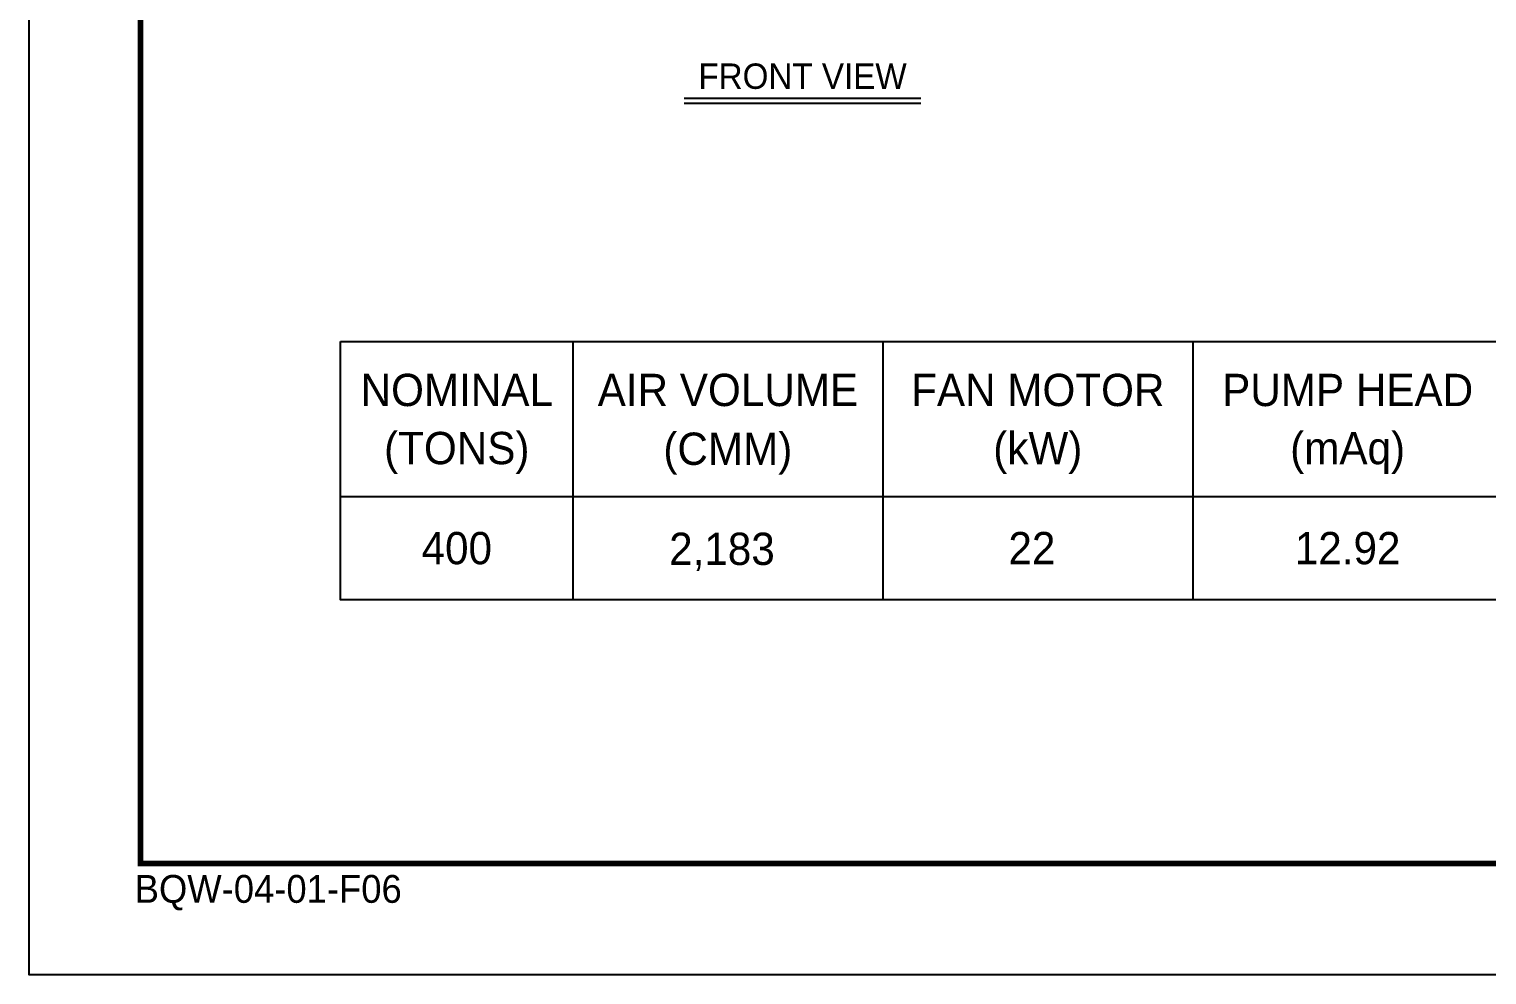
# Model space of a CAD drawing. Header units: millimetres. Extents: x 2113 to 34376, y 2901 to 25715.
# Drawn here: x 2113 to 12170, y 2901 to 9424 of the extents above; entities that cross this region are included whole.
import ezdxf
from ezdxf.enums import TextEntityAlignment as Align

# ---------------------------------------------------------------- set-up
doc = ezdxf.new("R2010")
doc.units = ezdxf.units.MM
for name, color, linetype in [('냉각탑_box', 1, 'Continuous'), ('냉각탑_form', 1, 'Continuous'), ('냉각탑_text', 3, 'Continuous')]:
    doc.layers.add(name, color=color, linetype=linetype)
doc.styles.add('돋움', font='Dotum.ttf')

# ---------------------------------------------------------------- blocks, each defined once
blk = doc.blocks.new('냉각탑form')
at = {"layer": 'Defpoints'}
blk.add_lwpolyline([(0, 297.07), (420.1, 297.07), (420.1, 0), (0, 0)], close=True, dxfattribs=at)
at = {"layer": '냉각탑_form', "const_width": 0.5}
blk.add_lwpolyline([(10, 287.07), (10, 10), (410.1, 10), (410.1, 287.07)], close=True, dxfattribs=at)
at = {"layer": '냉각탑_form', "style": '돋움'}
blk.add_text('BQW-04-01-F06', height=2.5006, dxfattribs=at).set_placement((9.48, 6.47))

msp = doc.modelspace()

# ---------------------------------------------------------------- linework, layer by layer
at = {"layer": '냉각탑_box'}
for p, q in [((6632.3, 8948.4), (8265.7, 8948.4)), ((6632.3, 8913.4), (8265.7, 8913.4)), ((5865.1, 7269.6), (5865.1, 5488)), ((8003, 7269.6), (8003, 5488)), ((10140.9, 7269.6), (10140.9, 5488)), ((4261.7, 6200.7), (23413.7, 6200.7))]:
    msp.add_line(p, q, dxfattribs=at)
msp.add_lwpolyline([(4261.7, 7269.6), (23413.7, 7269.6), (23413.7, 5488), (4261.7, 5488)], close=True, dxfattribs=at)

# ---------------------------------------------------------------- block references
at = {"layer": '냉각탑_form', "xscale": 76.7980057517581, "yscale": 76.7980057517581, "zscale": 76.7980057517581}
msp.add_blockref('냉각탑form', (2113, 2900.6), dxfattribs=at)

# ---------------------------------------------------------------- texts
at = {"layer": '냉각탑_text', "style": '돋움'}
for s, height, p in [('FRONT VIEW', 175, (7449, 9100.1)), ('NOMINAL', 222.7, (5063.4, 6935.6)), ('AIR VOLUME', 222.7, (6934.1, 6935.6)), ('FAN MOTOR', 222.7, (9072, 6935.6)), ('PUMP HEAD', 222.7, (11209.9, 6935.6)), ('(TONS)', 222.7, (5063.4, 6534.7)), ('(CMM)', 222.7, (6933.5, 6530)), ('(kW)', 222.7, (9072, 6534.7)), ('(mAq)', 222.7, (11209.9, 6534.7)), ('400', 222.7, (5063.4, 5844.4)), ('2,183 ', 222.7, (6933.5, 5839.6)), ('22 ', 222.7, (9072, 5844.4)), ('12.92', 222.7, (11209.9, 5844.4))]:
    msp.add_text(s, height=height, dxfattribs=at).set_placement(p, align=Align.MIDDLE_CENTER)

doc.saveas('drawing.dxf')
